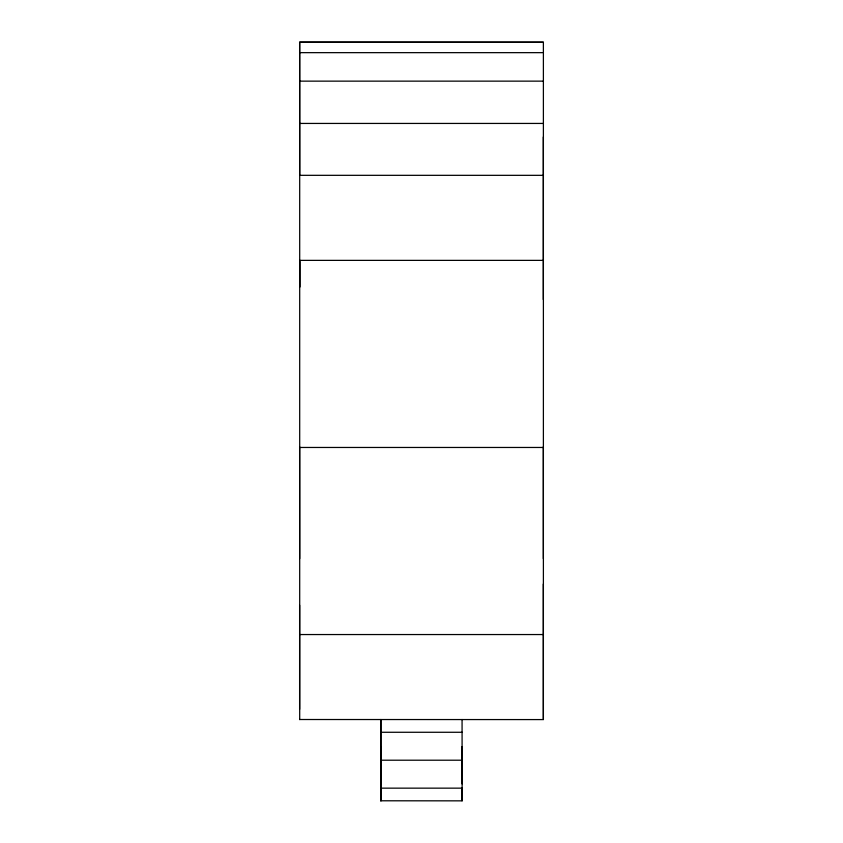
<?xml version="1.0" encoding="UTF-8"?>
<svg xmlns="http://www.w3.org/2000/svg" width="843" height="843" viewBox="0 0 843 843"><rect width="100%" height="100%" fill="white"/><g stroke="black" fill="none" stroke-linecap="round" stroke-linejoin="round"><path stroke-width="1.26" d="M299.613 709.342L299.623 605.211M299.665 558.677L299.623 446.874M380.878 788.121L380.878 800.818L380.867 719.532M380.836 783.853L380.836 746.592M462.112 800.818L462.112 788.121M462.069 783.853L462.069 746.592M543.356 558.677L543.324 446.885M543.313 299.56L543.313 136.987M543.366 42.213L299.623 42.15L299.686 175.323L543.387 175.333M543.387 52.656L543.377 42.224L299.697 42.224L299.697 52.656L543.387 52.656L543.387 719.585L299.623 719.511M299.697 81.139L543.387 81.139M299.697 123.436L543.387 123.436M299.697 260.371L543.387 260.371M299.697 447.464L543.387 447.464M299.697 634.547L543.387 634.547M380.91 732.272L462.143 732.272M380.91 760.207L462.143 760.207M380.91 788.152L462.143 788.152M380.836 800.787L462.143 800.85L462.069 719.5M543.313 584.041L543.313 719.511M380.836 719.5L380.846 800.787M299.697 52.656L299.697 719.585M299.634 261.288L299.665 287.273L299.697 261.351"/></g></svg>
